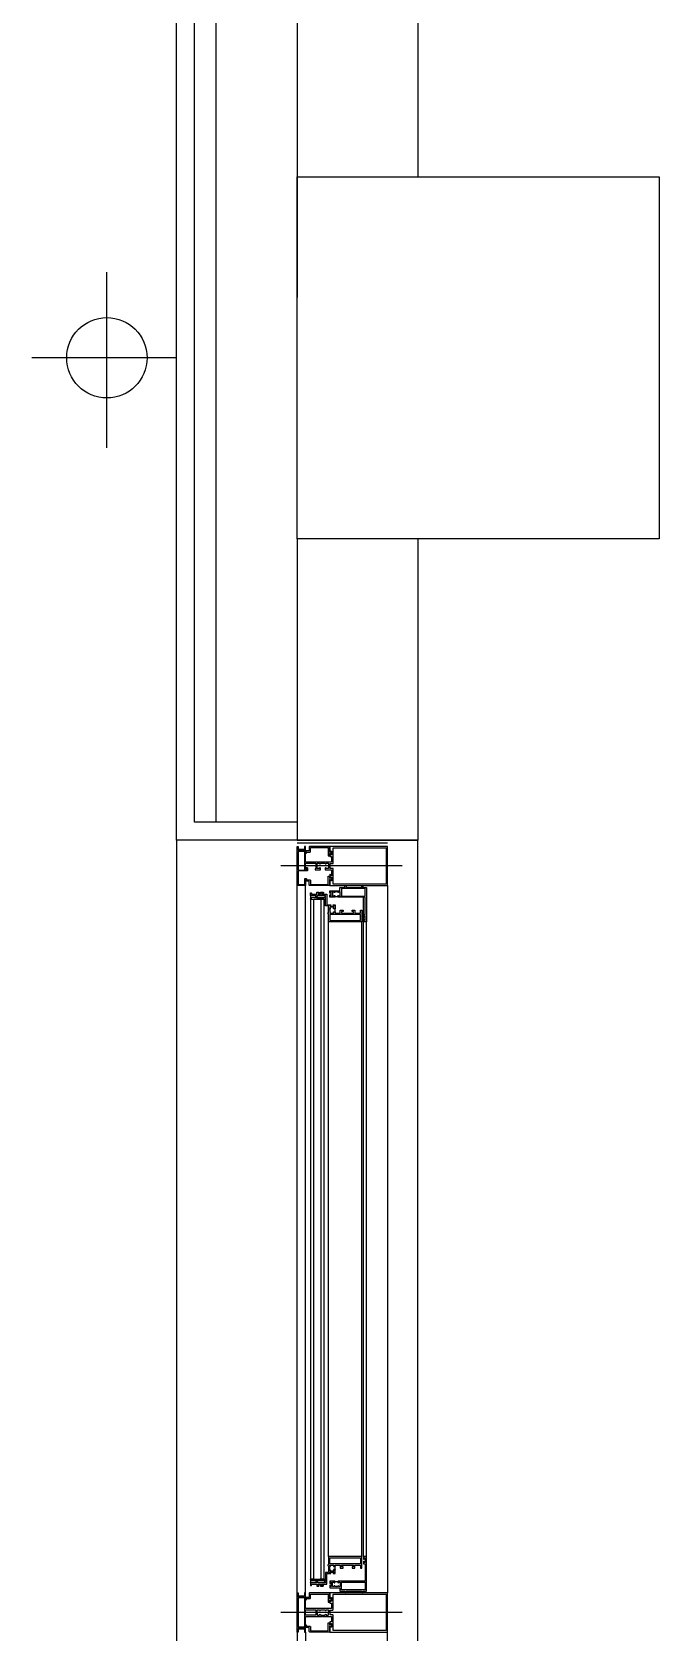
# Model space of a CAD drawing. Header units: millimetres. Extents: x 8456 to 190005487, y 619 to 455456909.
# Drawn here: x 195625.6 to 195785.8, y 155618.3 to 156026.8 of the extents above; entities that cross this region are included whole.
import ezdxf

# ---------------------------------------------------------------- set-up
doc = ezdxf.new("R2010")
doc.units = ezdxf.units.MM
doc.header["$LTSCALE"] = 400
doc.header["$MEASUREMENT"] = 0
doc.layers.get('0').update_dxf_attribs({"linetype": 'CONTINUOUS'})
for name, color, linetype in [('AA-FIN2', 6, 'CONTINUOUS'), ('AA-HAT-타일', 8, 'CONTINUOUS'), ('AA-WALL-콘크리트', 2, 'CONTINUOUS'), ('AA-WID', 4, 'CONTINUOUS'), ('AA-공통-단열재', 17, 'CONTINUOUS'), ('COL', 2, 'CONTINUOUS')]:
    doc.layers.add(name, color=color, linetype=linetype)
doc.layers.add('Defpoint', color=161, linetype='CONTINUOUS', plot=False)
doc.layers.add('G-창호공차', color=31, linetype='CONTINUOUS', plot=False)

# ---------------------------------------------------------------- blocks, each defined once
blk = doc.blocks.new('A$C2DB436D3')
at = {"color": 8}
for p, q in [((5808.12, 17400.67, 2515.73), (5808.12, 17464.74, 2515.73)), ((5833.54, 17433.55, 2515.73), (5780.8, 17433.55, 2515.73))]:
    blk.add_line(p, q, dxfattribs=at)
at = {"color": 8, "ltscale": 100}
blk.add_line((5833.54, 17257.55, 2515.73), (5833.54, 15849.55, 2515.73), dxfattribs=at)
at = {"color": 8}
blk.add_circle((5808.12, 17433.55, 2515.73), 14.67, dxfattribs=at)
at = {"layer": 'AA-FIN2', "color": 8}
for p, q in [((5833.54, 17257.55, 2515.73), (5833.54, 17609.55, 2515.73)), ((5840.14, 17264.15, 2515.73), (5840.14, 17602.95, 2515.73)), ((5877.54, 17264.15, 2515.73), (5840.14, 17264.15, 2515.73)), ((5877.54, 17257.55, 2515.73), (5833.54, 17257.55, 2515.73))]:
    blk.add_line(p, q, dxfattribs=at)
at = {"layer": 'AA-HAT-타일', "color": 8}
blk.add_line((5921.54, 15849.55, 2515.73), (5921.54, 17257.55, 2515.73), dxfattribs=at)
at = {"layer": 'AA-WALL-콘크리트', "color": 8, "linetype": 'ByBlock', "ltscale": 10}
blk.add_line((5921.54, 17257.55, 2515.73), (5877.54, 17257.55, 2515.73), dxfattribs=at)
at = {"layer": 'AA-WID', "color": 8}
for p, q in [((5915.86, 17248.2, 2515.73), (5871.58, 17248.2, 2515.73)), ((5877.54, 16983.1, 2515.73), (5877.54, 17241.05, 2515.73)), ((5880.62, 16983.1, 2515.73), (5880.62, 17241.05, 2515.73)), ((5910.54, 17241.05, 2515.73), (5910.54, 16983.1, 2515.73)), ((5882.38, 17236.13, 2515.73), (5882.38, 16988.02, 2515.73)), ((5882.38, 17236.13, 2515.73), (5887.22, 17236.13, 2515.73)), ((5882.6, 17236.13, 2515.73), (5887.88, 17236.67, 2515.73)), ((5883.48, 17236.13, 2515.73), (5883.48, 16988.02, 2515.73)), ((5887.22, 17236.13, 2515.73), (5885.9, 17236.13, 2515.73)), ((5886.12, 17236.13, 2515.73), (5886.12, 16988.02, 2515.73)), ((5887.22, 17236.13, 2515.73), (5887.22, 16988.02, 2515.73)), ((5889.42, 17232.49, 2515.73), (5888.98, 17232.49, 2515.73)), ((5901.74, 16996.3, 2515.73), (5901.74, 17236.76, 2515.73)), ((5888.98, 16996.3, 2515.73), (5888.98, 17230.82, 2515.73)), ((5901.08, 16996.3, 2515.73), (5901.08, 17227.85, 2515.73)), ((5902.84, 16996.3, 2515.73), (5902.84, 17227.85, 2515.73)), ((5883.48, 16988.02, 2515.73), (5882.38, 16988.02, 2515.73)), ((5887.22, 16988.02, 2515.73), (5885.9, 16988.02, 2515.73)), ((5915.86, 16975.95, 2515.73), (5871.58, 16975.95, 2515.73)), ((5877.54, 16968.8, 2515.73), (5877.54, 15866.05, 2515.73)), ((5880.62, 16968.8, 2515.73), (5880.62, 15866.05, 2515.73)), ((5910.54, 15866.05, 2515.73), (5910.54, 16968.8, 2515.73))]:
    blk.add_line(p, q, dxfattribs=at)
at = {"layer": 'AA-WID', "color": 8, "elevation": 2515.73}
for points in [[(5877.98, 17253.81), (5879.95, 17253.81, -1), (5879.95, 17253.48), (5877.98, 17253.48, 0.414214), (5877.87, 17253.37), (5877.87, 17246.93, 0.414214), (5878.09, 17246.71), (5881.02, 17246.71), (5881.02, 17247.15), (5880.69, 17247.26), (5880.69, 17247.59), (5881.13, 17247.59, -0.414214), (5881.35, 17247.37), (5881.35, 17246.6, -0.414214), (5881.13, 17246.38), (5878.09, 17246.38, 0.414214), (5877.87, 17246.16), (5877.87, 17241.49, 0.414214), (5877.98, 17241.38), (5880.18, 17241.38, 0.414214), (5880.29, 17241.49), (5880.29, 17243.58), (5880.78, 17243.58, -1), (5880.78, 17243.25), (5880.62, 17243.25), (5880.62, 17241.05), (5877.54, 17241.05), (5877.54, 17255.35), (5877.87, 17255.35), (5877.87, 17253.92, 0.414214)], [(5889.42, 17255.35), (5889.42, 17253.38, 1), (5889.66, 17253.38), (5889.66, 17253.59), (5890.01, 17253.59), (5890.01, 17252.27), (5889.66, 17252.27), (5889.66, 17252.48, 1), (5889.42, 17252.48), (5889.42, 17251.72, 0.414214), (5889.53, 17251.61), (5889.97, 17251.61, -0.414214), (5890.08, 17251.5), (5890.08, 17249.74, -0.414214), (5889.97, 17249.63), (5886.96, 17249.63), (5886.89, 17249.57), (5886.82, 17249.63), (5880.84, 17249.63, -0.414214), (5880.62, 17249.85), (5880.62, 17252.82), (5880.78, 17252.82, 1), (5880.78, 17253.15), (5880.62, 17253.15), (5880.62, 17255.35), (5880.18, 17255.35), (5880.18, 17254.27, -0.414214), (5880.07, 17254.16), (5878.25, 17254.16, 1), (5878.25, 17253.83), (5880.07, 17253.83, -0.414214), (5880.18, 17253.72), (5880.18, 17246.99, 0.414214), (5880.4, 17246.77), (5880.95, 17246.77), (5880.95, 17247.1), (5880.69, 17247.19, -0.322823), (5880.62, 17247.29), (5880.62, 17249.08, -0.414214), (5880.73, 17249.19), (5884.25, 17249.19, -0.414214), (5884.36, 17249.08), (5884.36, 17247.28, -0.284079), (5884.3, 17247.18), (5884.14, 17247.1), (5884.14, 17246.77), (5885.9, 17246.77, 0.414214), (5886.01, 17246.88), (5886.01, 17247.38, 1), (5885.68, 17247.38), (5885.68, 17247.32, -0.414214), (5885.57, 17247.21), (5884.98, 17247.21, -0.414214), (5884.8, 17247.39), (5884.8, 17249.02, -0.414214), (5884.98, 17249.19), (5885.57, 17249.19, -0.414214), (5885.68, 17249.08), (5885.68, 17249.03, 1), (5886.01, 17249.03), (5886.01, 17249.08, -0.414214), (5886.12, 17249.19), (5887.66, 17249.19, -0.414214), (5887.77, 17249.08), (5887.77, 17249.03, 1), (5888.1, 17249.03), (5888.1, 17249.08, -0.414214), (5888.21, 17249.19), (5888.8, 17249.19, -0.414214), (5888.98, 17249.02), (5888.98, 17247.39, -0.414214), (5888.8, 17247.21), (5888.21, 17247.21, -0.414214), (5888.1, 17247.32), (5888.1, 17247.38, 1), (5887.77, 17247.38), (5887.77, 17246.88, 0.414214), (5887.88, 17246.77), (5889.97, 17246.77, -0.414214), (5890.08, 17246.66), (5890.08, 17244.68, -0.414214), (5889.97, 17244.57), (5889.86, 17244.57, -0.414214), (5889.75, 17244.68), (5889.75, 17245, 1), (5889.42, 17245), (5889.42, 17243.92, 1), (5889.66, 17243.92), (5889.66, 17244.13), (5890.01, 17244.13), (5890.01, 17242.81), (5889.66, 17242.81), (5889.66, 17243.02, 1), (5889.42, 17243.02), (5889.42, 17241.05), (5910.54, 17241.05), (5910.54, 17255.35)], [(5889.89, 17252.31, 0.414214), (5890, 17252.42), (5890, 17253.45, 0.414214), (5889.89, 17253.56), (5889.78, 17253.56, 0.414214), (5889.67, 17253.45), (5889.67, 17253.26, -0.696601), (5889.35, 17253.26), (5889.35, 17255.35), (5882.16, 17255.35, 0.414214), (5881.94, 17255.13), (5881.94, 17253.7), (5880.73, 17253.7), (5880.73, 17253.26), (5882.16, 17253.26, 0.414214), (5882.38, 17253.48), (5882.38, 17254.91), (5888.85, 17254.91), (5888.85, 17251.94), (5889.35, 17251.94), (5889.35, 17252.6, -0.696601), (5889.67, 17252.6), (5889.67, 17252.42, 0.414214), (5889.78, 17252.31)], [(5889.64, 17249.08), (5890.52, 17249.08, 0.414214), (5890.63, 17249.19), (5890.63, 17254.69, -0.414214), (5890.74, 17254.8), (5909.88, 17254.8, -0.414214), (5909.99, 17254.69), (5909.99, 17241.71, -0.414214), (5909.88, 17241.6), (5890.74, 17241.6, -0.414214), (5890.63, 17241.71), (5890.63, 17247.21, 0.414214), (5890.52, 17247.32), (5889.64, 17247.32, -0.414214), (5889.53, 17247.43), (5889.53, 17248.97, -0.414214)], [(5889.89, 17244.1, -0.414214), (5890, 17243.99), (5890, 17242.96, -0.414214), (5889.89, 17242.85), (5889.78, 17242.85, -0.414214), (5889.67, 17242.96), (5889.67, 17243.14, 0.696601), (5889.35, 17243.14), (5889.35, 17241.05), (5882.16, 17241.05, -0.414214), (5881.94, 17241.27), (5881.94, 17242.7), (5880.73, 17242.7), (5880.73, 17243.14), (5882.16, 17243.14, -0.414214), (5882.38, 17242.92), (5882.38, 17241.49), (5888.85, 17241.49), (5888.85, 17244.46), (5889.35, 17244.46), (5889.35, 17243.8, 0.696601), (5889.67, 17243.8), (5889.67, 17243.99, -0.414214), (5889.78, 17244.1)], [(5901.74, 17227.85), (5901.74, 17228.62, -1), (5902.07, 17228.62), (5902.07, 17228.29), (5902.4, 17228.29), (5902.4, 17230.05), (5902.07, 17230.05), (5902.07, 17229.72, -1), (5901.74, 17229.72), (5901.74, 17230.49), (5902.4, 17230.49), (5902.4, 17236.54, 0.414213), (5902.18, 17236.76), (5892.52, 17236.76, -0.414213), (5892.41, 17236.87), (5892.41, 17237.31, -1), (5892.63, 17237.31), (5892.63, 17237.2), (5893.16, 17237.2, 0.414214), (5893.27, 17237.31), (5893.27, 17238.63, 0.414214), (5893.16, 17238.74), (5892.63, 17238.74), (5892.63, 17238.63, -1), (5892.41, 17238.63), (5892.41, 17238.74), (5891.27, 17238.74), (5891.27, 17238.63, -1), (5891.05, 17238.63), (5891.05, 17238.74), (5890.52, 17238.74, 0.414214), (5890.41, 17238.63), (5890.41, 17237.31, 0.414214), (5890.52, 17237.2), (5891.05, 17237.2), (5891.05, 17237.31, -1), (5891.27, 17237.31), (5891.27, 17236.87, -0.414214), (5891.16, 17236.76), (5889.42, 17236.76), (5889.42, 17237.53, -0.414214), (5889.53, 17237.64), (5889.53, 17237.64, -0.414214), (5889.64, 17237.53), (5889.64, 17237.2), (5889.97, 17237.2), (5889.97, 17238.74), (5889.64, 17238.74), (5889.64, 17238.41, -1), (5889.42, 17238.41), (5889.42, 17239.18), (5891.77, 17239.18), (5891.84, 17239.12), (5891.91, 17239.18), (5893.05, 17239.18, 0.414214), (5893.16, 17239.29), (5893.16, 17240.39), (5894.92, 17240.39), (5894.92, 17240.83, -0.414214), (5895.14, 17241.05, -0.414214), (5895.36, 17240.83), (5895.36, 17240.39), (5901.08, 17240.39), (5901.08, 17240.83, -0.414214), (5901.3, 17241.05, -0.414214), (5901.52, 17240.83), (5901.52, 17240.39), (5902.84, 17240.39), (5902.84, 17227.85)], [(5901.74, 16996.3), (5901.74, 16995.53, 1), (5902.07, 16995.53), (5902.07, 16995.86), (5902.4, 16995.86), (5902.4, 16994.1), (5902.07, 16994.1), (5902.07, 16994.43, 1), (5901.74, 16994.43), (5901.74, 16993.66), (5902.4, 16993.66), (5902.4, 16987.61, -0.414213), (5902.18, 16987.39), (5892.52, 16987.39, 0.414213), (5892.41, 16987.28), (5892.41, 16986.84, 1), (5892.63, 16986.84), (5892.63, 16986.95), (5893.16, 16986.95, -0.414214), (5893.27, 16986.84), (5893.27, 16985.52, -0.414214), (5893.16, 16985.41), (5892.63, 16985.41), (5892.63, 16985.52, 1), (5892.41, 16985.52), (5892.41, 16985.41), (5891.27, 16985.41), (5891.27, 16985.52, 1), (5891.05, 16985.52), (5891.05, 16985.41), (5890.52, 16985.41, -0.414214), (5890.41, 16985.52), (5890.41, 16986.84, -0.414214), (5890.52, 16986.95), (5891.05, 16986.95), (5891.05, 16986.84, 1), (5891.27, 16986.84), (5891.27, 16987.28, 0.414214), (5891.16, 16987.39), (5889.42, 16987.39), (5889.42, 16986.62, 0.414214), (5889.53, 16986.51), (5889.53, 16986.51, 0.414214), (5889.64, 16986.62), (5889.64, 16986.95), (5889.97, 16986.95), (5889.97, 16985.41), (5889.64, 16985.41), (5889.64, 16985.74, 1), (5889.42, 16985.74), (5889.42, 16984.97), (5891.77, 16984.97), (5891.84, 16985.04), (5891.9, 16984.97), (5893.05, 16984.97, -0.414214), (5893.16, 16984.86), (5893.16, 16983.76), (5894.92, 16983.76), (5894.92, 16983.32, 0.414214), (5895.14, 16983.1, 0.414214), (5895.36, 16983.32), (5895.36, 16983.76), (5901.08, 16983.76), (5901.08, 16983.32, 0.414214), (5901.3, 16983.1, 0.414214), (5901.52, 16983.32), (5901.52, 16983.76), (5902.84, 16983.76), (5902.84, 16996.3)], [(5889.89, 16980.06, 0.414214), (5890, 16980.17), (5890, 16981.2, 0.414214), (5889.89, 16981.31), (5889.78, 16981.31, 0.414214), (5889.67, 16981.2), (5889.67, 16981.01, -0.696601), (5889.35, 16981.01), (5889.35, 16983.1), (5882.16, 16983.1, 0.414214), (5881.94, 16982.88), (5881.94, 16981.45), (5880.73, 16981.45), (5880.73, 16981.01), (5882.16, 16981.01, 0.414214), (5882.38, 16981.23), (5882.38, 16982.66), (5888.85, 16982.66), (5888.85, 16979.69), (5889.35, 16979.69), (5889.35, 16980.35, -0.696601), (5889.67, 16980.35), (5889.67, 16980.17, 0.414214), (5889.78, 16980.06)], [(5889.89, 16971.85, -0.414214), (5890, 16971.74), (5890, 16970.71, -0.414214), (5889.89, 16970.6), (5889.78, 16970.6, -0.414214), (5889.67, 16970.71), (5889.67, 16970.89, 0.696601), (5889.35, 16970.89), (5889.35, 16968.8), (5882.16, 16968.8, -0.414214), (5881.94, 16969.02), (5881.94, 16970.45), (5880.73, 16970.45), (5880.73, 16970.89), (5882.16, 16970.89, -0.414214), (5882.38, 16970.67), (5882.38, 16969.24), (5888.85, 16969.24), (5888.85, 16972.21), (5889.35, 16972.21), (5889.35, 16971.55, 0.696601), (5889.67, 16971.55), (5889.67, 16971.74, -0.414214), (5889.78, 16971.85)]]:
    blk.add_lwpolyline(points, format="xyb", close=True, dxfattribs=at)
for points in [[(5888.98, 17230.82), (5888.87, 17230.82, -1), (5888.87, 17231.15), (5888.98, 17231.15), (5888.98, 17231.97), (5889.05, 17232.03), (5888.98, 17232.1), (5888.98, 17233.63), (5887.88, 17233.63), (5887.88, 17236.67), (5887.44, 17236.67), (5887.44, 17236.96), (5887.88, 17236.96), (5887.88, 17237.44), (5884.65, 17237.44), (5884.65, 17236.96), (5885.09, 17236.96), (5885.09, 17236.67), (5884.36, 17236.67), (5884.36, 17237.44), (5882.38, 17237.44), (5882.38, 17238.3, -0.414214), (5882.44, 17238.37), (5882.64, 17238.37, -0.414214), (5882.71, 17238.3), (5882.71, 17237.88), (5884.76, 17237.88), (5884.76, 17238.59), (5885.42, 17238.59, -0.414214), (5885.53, 17238.48), (5885.53, 17238.32, -0.414214), (5885.42, 17238.21), (5885.2, 17238.21), (5885.2, 17237.88), (5885.52, 17237.88), (5886.01, 17237.88), (5886.01, 17238.59), (5887, 17238.59, -0.414214), (5887.11, 17238.48), (5887.11, 17238.32, -0.414214), (5887, 17238.21), (5886.45, 17238.21), (5886.45, 17237.88), (5888.32, 17237.88), (5888.32, 17234.07), (5889.75, 17234.07, -0.414214), (5889.86, 17233.96, -0.414214), (5889.75, 17233.85), (5889.56, 17233.85, 0.414214), (5889.42, 17233.71, 0.414214), (5889.56, 17233.57), (5890.91, 17233.57, 0.414214), (5891.05, 17233.71, 0.414214), (5890.91, 17233.85), (5890.72, 17233.85, -0.414214), (5890.61, 17233.96, -0.414214), (5890.72, 17234.07), (5891.4, 17234.07), (5891.4, 17232.71, -0.414214), (5891.29, 17232.6), (5890.85, 17232.6, -1), (5890.85, 17232.82, 0.414214), (5890.96, 17232.93), (5890.96, 17233, 0.414214), (5890.83, 17233.13), (5889.55, 17233.13, 0.414214), (5889.42, 17233), (5889.42, 17232.93, 0.414214), (5889.53, 17232.82, -1), (5889.53, 17232.6, 0.414214), (5889.42, 17232.49), (5889.42, 17231.57, 0.414214), (5889.53, 17231.46, -1), (5889.53, 17231.24, 0.414214), (5889.42, 17231.13), (5889.42, 17231.06, 0.414214), (5889.55, 17230.93), (5890.83, 17230.93, 0.414214), (5890.96, 17231.06), (5890.96, 17231.13, 0.414214), (5890.85, 17231.24, -1), (5890.85, 17231.46), (5891.29, 17231.46, -0.414214), (5891.4, 17231.35), (5891.4, 17230.93), (5893.27, 17230.93), (5893.27, 17232.03), (5894.26, 17232.03), (5894.26, 17231.59), (5893.71, 17231.59), (5893.71, 17230.93), (5898.11, 17230.93), (5898.11, 17231.59), (5897.56, 17231.59), (5897.56, 17232.03), (5898.55, 17232.03), (5898.55, 17230.93), (5900.64, 17230.93), (5900.64, 17232.03), (5901.08, 17232.03), (5901.08, 17227.85), (5888.98, 17227.85), (5888.98, 17230.82)], [(5888.98, 16993.33), (5888.87, 16993.33, 1), (5888.87, 16993), (5888.98, 16993), (5888.98, 16992.19), (5889.04, 16992.12), (5888.98, 16992.06), (5888.98, 16990.53), (5887.88, 16990.53), (5887.88, 16987.48), (5887.44, 16987.48), (5887.44, 16987.19), (5887.88, 16987.19), (5887.88, 16986.71), (5884.64, 16986.71), (5884.64, 16987.19), (5885.08, 16987.19), (5885.08, 16987.48), (5884.36, 16987.48), (5884.36, 16986.71), (5882.38, 16986.71), (5882.38, 16985.85, 0.414214), (5882.44, 16985.79), (5882.64, 16985.79, 0.414214), (5882.71, 16985.85), (5882.71, 16986.27), (5884.75, 16986.27), (5884.75, 16985.57), (5885.41, 16985.57, 0.414214), (5885.52, 16985.68), (5885.52, 16985.83, 0.414214), (5885.41, 16985.94), (5885.19, 16985.94), (5885.19, 16986.27), (5885.52, 16986.27), (5886.01, 16986.27), (5886.01, 16985.57), (5887, 16985.57, 0.414214), (5887.11, 16985.68), (5887.11, 16985.83, 0.414214), (5887, 16985.94), (5886.45, 16985.94), (5886.45, 16986.27), (5888.32, 16986.27), (5888.32, 16990.09), (5889.75, 16990.09, 0.414214), (5889.86, 16990.2, 0.414214), (5889.75, 16990.31), (5889.56, 16990.31, -0.414214), (5889.42, 16990.45, -0.414214), (5889.56, 16990.58), (5890.91, 16990.58, -0.414214), (5891.05, 16990.45, -0.414214), (5890.91, 16990.31), (5890.72, 16990.31, 0.414214), (5890.61, 16990.2, 0.414214), (5890.72, 16990.09), (5891.4, 16990.09), (5891.4, 16991.44, 0.414214), (5891.29, 16991.55), (5890.85, 16991.55, 1), (5890.85, 16991.33, -0.414214), (5890.96, 16991.22), (5890.96, 16991.15, -0.414214), (5890.83, 16991.02), (5889.55, 16991.02, -0.414214), (5889.42, 16991.15), (5889.42, 16991.22, -0.414214), (5889.53, 16991.33, 1), (5889.53, 16991.55, -0.414214), (5889.42, 16991.66), (5889.42, 16992.58, -0.414214), (5889.53, 16992.69, 1), (5889.53, 16992.91, -0.414214), (5889.42, 16993.02), (5889.42, 16993.09, -0.414214), (5889.55, 16993.22), (5890.83, 16993.22, -0.414214), (5890.96, 16993.09), (5890.96, 16993.02, -0.414214), (5890.85, 16992.91, 1), (5890.85, 16992.69), (5891.29, 16992.69, 0.414214), (5891.4, 16992.8), (5891.4, 16993.22), (5893.27, 16993.22), (5893.27, 16992.12), (5894.26, 16992.12), (5894.26, 16992.56), (5893.71, 16992.56), (5893.71, 16993.22), (5898.11, 16993.22), (5898.11, 16992.56), (5897.56, 16992.56), (5897.56, 16992.12), (5898.55, 16992.12), (5898.55, 16993.22), (5900.64, 16993.22), (5900.64, 16992.12), (5901.08, 16992.12), (5901.08, 16996.3), (5888.98, 16996.3), (5888.98, 16993.33)], [(5877.54, 16975.95), (5877.54, 16983.1), (5877.87, 16983.1), (5877.87, 16981.67, 0.414214), (5877.98, 16981.56), (5879.95, 16981.56, -1), (5879.95, 16981.23), (5877.98, 16981.23, 0.414214), (5877.87, 16981.12), (5877.87, 16970.67), (5879.95, 16970.67, -1), (5879.95, 16970.34), (5877.98, 16970.34, 0.414214), (5877.87, 16970.23), (5877.87, 16968.8), (5877.54, 16968.8), (5877.54, 16975.95)], [(5910.54, 16968.8), (5910.54, 16983.1), (5889.42, 16983.1), (5889.42, 16981.13, 1), (5889.66, 16981.13), (5889.66, 16981.34), (5890.01, 16981.34), (5890.01, 16980.02), (5889.66, 16980.02), (5889.66, 16980.23, 1), (5889.42, 16980.23), (5889.42, 16979.47, 0.414214), (5889.53, 16979.36), (5889.97, 16979.36, -0.414214), (5890.08, 16979.25), (5890.08, 16977.49, -0.414214), (5889.97, 16977.38), (5886.96, 16977.38), (5886.89, 16977.32), (5886.82, 16977.38), (5880.84, 16977.38, -0.414214), (5880.62, 16977.6), (5880.62, 16980.57), (5880.78, 16980.57, 1), (5880.78, 16980.9), (5880.62, 16980.9), (5880.62, 16983.1), (5880.18, 16983.1), (5880.18, 16982.02, -0.414214), (5880.07, 16981.91), (5878.25, 16981.91, 1), (5878.25, 16981.58), (5880.07, 16981.58, -0.414214), (5880.18, 16981.47), (5880.18, 16975.95), (5880.18, 16970.43, -0.414214), (5880.07, 16970.32), (5878.25, 16970.32, 1), (5878.25, 16969.99), (5880.07, 16969.99, -0.414214), (5880.18, 16969.88), (5880.18, 16968.8), (5880.62, 16968.8), (5880.62, 16971), (5880.78, 16971, 1), (5880.78, 16971.33), (5880.62, 16971.33), (5880.62, 16974.3, -0.414214), (5880.84, 16974.52), (5886.82, 16974.52), (5886.89, 16974.59), (5886.96, 16974.52), (5889.97, 16974.52, -0.414214), (5890.08, 16974.41), (5890.08, 16972.65, -0.414214), (5889.97, 16972.54), (5889.53, 16972.54, 0.414214), (5889.42, 16972.43), (5889.42, 16971.67, 1), (5889.66, 16971.67), (5889.66, 16971.88), (5890.01, 16971.88), (5890.01, 16970.56), (5889.66, 16970.56), (5889.66, 16970.77, 1), (5889.42, 16970.77), (5889.42, 16968.8), (5910.54, 16968.8)], [(5889.53, 16975.95), (5889.53, 16976.72, -0.414214), (5889.64, 16976.83), (5890.52, 16976.83, 0.414214), (5890.63, 16976.94), (5890.63, 16982.44, -0.414214), (5890.74, 16982.55), (5909.99, 16982.55), (5909.99, 16969.35), (5890.74, 16969.35, -0.414214), (5890.63, 16969.46), (5890.63, 16974.96, 0.414214), (5890.52, 16975.07), (5889.64, 16975.07, -0.414214), (5889.53, 16975.18), (5889.53, 16975.95)], [(5884.8, 16975.95), (5884.8, 16976.77, -0.414214), (5884.98, 16976.94), (5885.57, 16976.94, -0.414214), (5885.68, 16976.83), (5885.68, 16976.78, 1), (5886.01, 16976.78), (5886.01, 16976.83, -0.414214), (5886.12, 16976.94), (5887.66, 16976.94, -0.414214), (5887.77, 16976.83), (5887.77, 16976.78, 1), (5888.1, 16976.78), (5888.1, 16976.83, -0.414214), (5888.21, 16976.94), (5888.8, 16976.94, -0.414214), (5888.98, 16976.77), (5888.98, 16975.95)], [(5884.8, 16975.95), (5884.8, 16975.14, 0.414214), (5884.98, 16974.96), (5885.57, 16974.96, 0.414214), (5885.68, 16975.07), (5885.68, 16975.13, -1), (5886.01, 16975.13), (5886.01, 16975.07, 0.414214), (5886.12, 16974.96), (5887.66, 16974.96, 0.414214), (5887.77, 16975.07), (5887.77, 16975.13, -1), (5888.1, 16975.13), (5888.1, 16975.07, 0.414214), (5888.21, 16974.96), (5888.8, 16974.96, 0.414214), (5888.98, 16975.14), (5888.98, 16975.95)]]:
    blk.add_lwpolyline(points, format="xyb", dxfattribs=at)
for points in [[(5893.71, 17239.95), (5893.71, 17237.2), (5902.4, 17237.2), (5902.4, 17239.95)], [(5882.6, 17236.13), (5887.88, 17236.13), (5887.88, 17236.67), (5882.6, 17236.67)], [(5900.64, 17228.29), (5900.64, 17230.49), (5889.42, 17230.49), (5889.42, 17228.29)], [(5900.64, 16995.86), (5900.64, 16993.66), (5889.42, 16993.66), (5889.42, 16995.86)], [(5882.6, 16988.02), (5887.88, 16988.02), (5887.88, 16987.48), (5882.6, 16987.48)], [(5893.71, 16984.2), (5893.71, 16986.95), (5902.4, 16986.95), (5902.4, 16984.2)]]:
    blk.add_lwpolyline(points, close=True, dxfattribs=at)
blk.add_lwpolyline([(5880.62, 16974.96), (5880.62, 16976.94), (5884.36, 16976.94), (5884.36, 16975.95), (5884.36, 16974.96), (5880.62, 16974.96)], dxfattribs=at)
at = {"layer": 'AA-WID', "color": 8}
for centre, radius, start, end in [((5880.64, 17236.79, 2515.73), 1.85, 339.23698, 20.76302), ((5891.84, 17235.59, 2515.73), 1.35, 63.40611, 116.59389), ((5893.45, 17232.03, 2515.73), 2.17, 163.82619, 196.17381), ((5880.64, 16987.37, 2515.73), 1.85, 339.23698, 20.76302), ((5891.84, 16988.57, 2515.73), 1.35, 243.40611, 296.59389), ((5893.45, 16992.12, 2515.73), 2.17, 163.82619, 196.17381)]:
    blk.add_arc(centre, radius, start, end, dxfattribs=at)
at = {"layer": 'AA-공통-단열재', "color": 8}
blk.add_line((5847.84, 17602.95, 2515.73), (5847.84, 17264.15, 2515.73), dxfattribs=at)
at = {"layer": 'COL', "color": 8}
for p, q in [((5877.54, 17609.55, 2515.73), (5877.54, 17455.55, 2515.73)), ((5921.54, 17609.55, 2515.73), (5921.54, 17499.55, 2515.73)), ((5877.54, 17367.55, 2515.73), (5877.54, 17499.55, 2515.73)), ((5877.54, 17499.55, 2515.73), (6009.54, 17499.55, 2515.73)), ((6009.54, 17499.55, 2515.73), (6009.54, 17367.55, 2515.73)), ((5877.54, 17367.55, 2515.73), (5877.54, 17257.55, 2515.73)), ((6009.54, 17367.55, 2515.73), (5877.54, 17367.55, 2515.73)), ((5921.54, 17367.55, 2515.73), (5921.54, 17257.55, 2515.73))]:
    blk.add_line(p, q, dxfattribs=at)
at = {"layer": 'Defpoint', "color": 8}
blk.add_line((5877.54, 17257.55, 2515.73), (5921.54, 17257.55, 2515.73), dxfattribs=at)
at = {"layer": 'G-창호공차', "color": 8}
for p, q in [((5910.54, 17257.55, 2515.73), (5877.54, 17257.55, 2515.73)), ((5910.54, 17256.45, 2515.73), (5877.54, 17256.45, 2515.73))]:
    blk.add_line(p, q, dxfattribs=at)

msp = doc.modelspace()

# ---------------------------------------------------------------- block references
at = {"xscale": 0.7, "yscale": 0.7, "zscale": 0.7}
msp.add_blockref('A$C2DB436D3', (191579.09, 143740.16, -160.09), dxfattribs=at)

doc.saveas('drawing.dxf')
